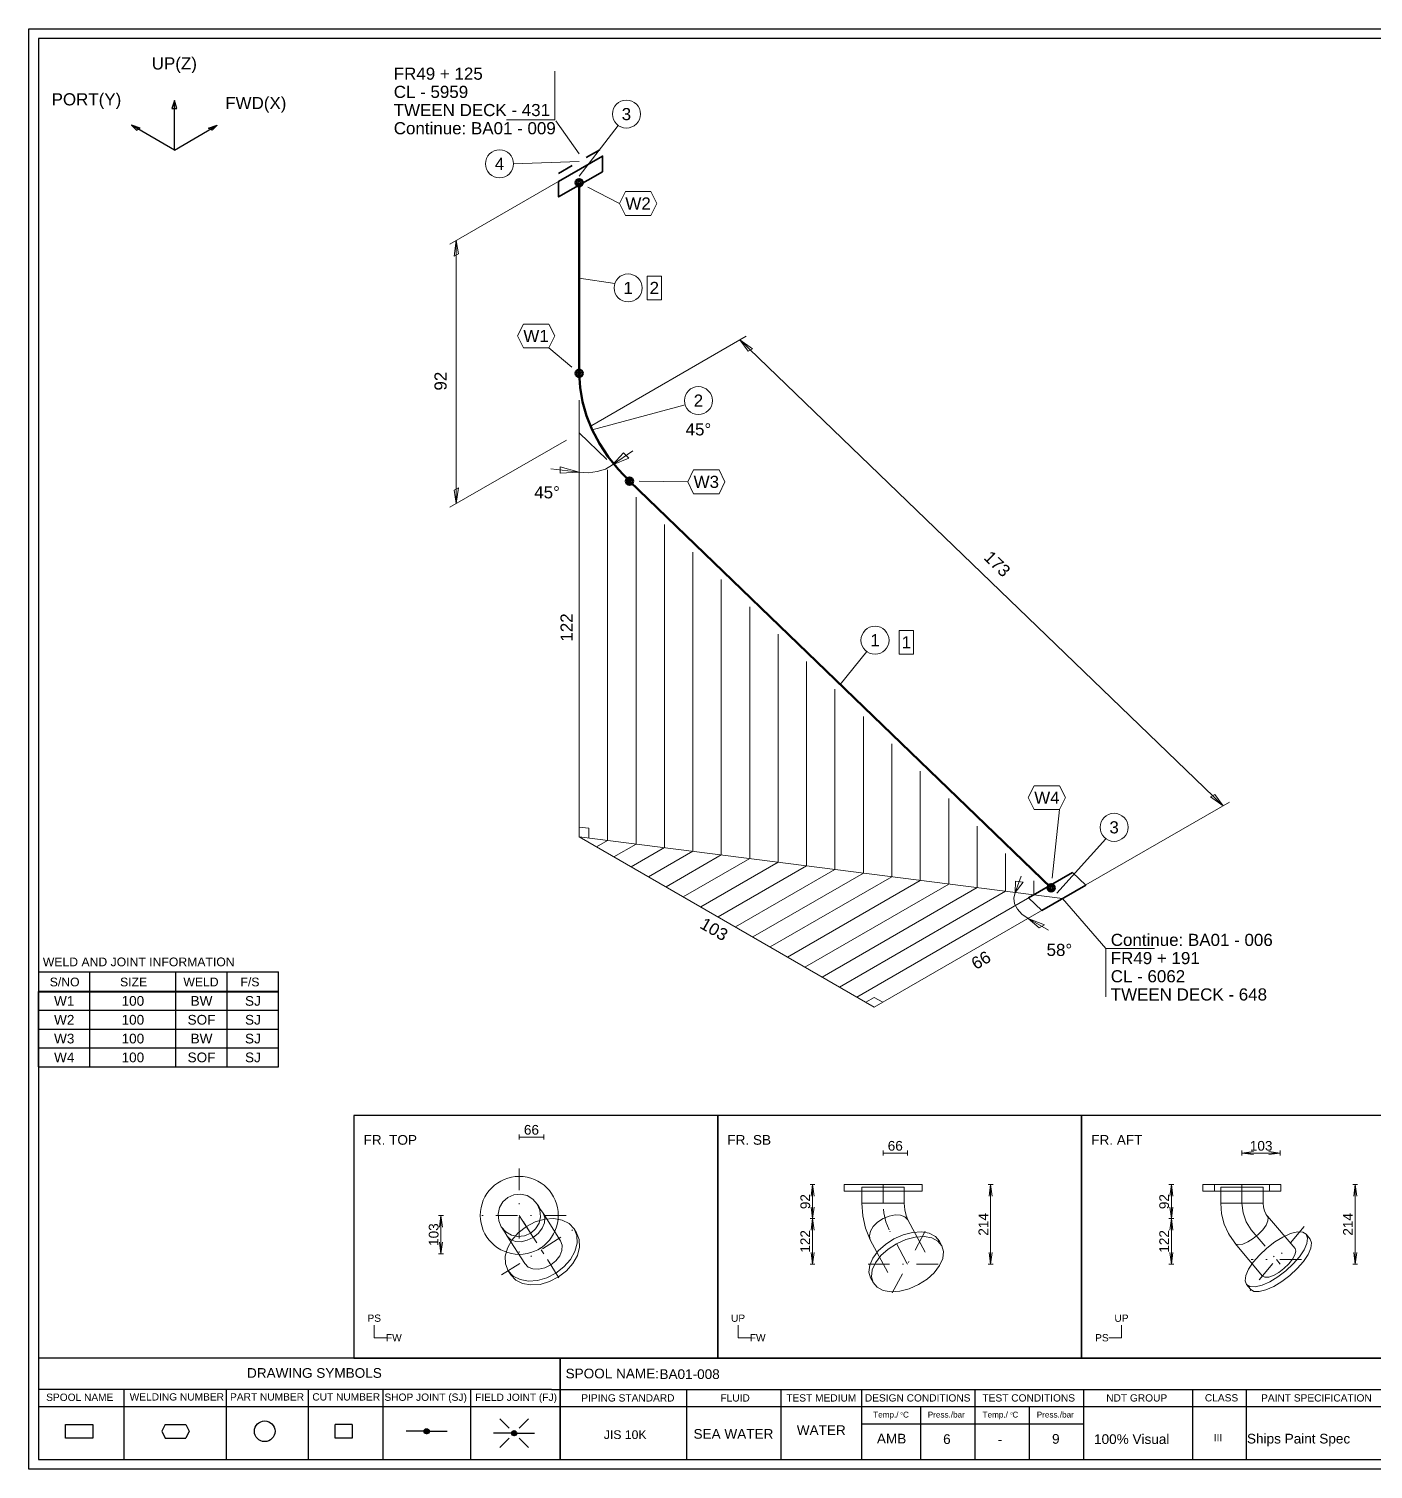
# Model space of a CAD drawing. Header units: millimetres. Extents: x 0 to 420, y 0 to 297.
# Drawn here: x 0 to 277.1, y 0 to 297 of the extents above; entities that cross this region are included whole.
import ezdxf
from ezdxf.enums import TextEntityAlignment as Align

# ---------------------------------------------------------------- set-up
doc = ezdxf.new("R2010")
doc.units = ezdxf.units.MM
doc.linetypes.add('DOTTED_DASHED5', pattern=[10, 4.444444, -2.666667, 0.222222, -2.666667])
doc.linetypes.add('DOTTED_DASHED6', pattern=[9.99986, 4.444382, -2.666629, 0.222219, -2.666629])
for name, color, linetype in [('FramesFromTables', 40, 'Continuous'), ('I_Coordinates', 11, 'Continuous'), ('I_CutNumbers', 10, 'Continuous'), ('I_Dimensions', 4, 'Continuous'), ('I_OtherComponents', 2, 'Continuous'), ('I_PartNumbers', 9, 'Continuous'), ('I_Pipes', 1, 'Continuous'), ('I_Tags', 8, 'Continuous'), ('I_Triangles', 5, 'Continuous'), ('SymbolsOnDrawingSheet', 1, 'Continuous'), ('TextFromTables', 2, 'Continuous'), ('TextFromTextBoxes', 2, 'Continuous')]:
    doc.layers.add(name, color=color, linetype=linetype)
doc.styles.add('Cadmatic Default Text', font='arial.ttf')

# ---------------------------------------------------------------- blocks, each defined once
blk = doc.blocks.new('BA01728716700_BOM_4')
at = {"layer": 'FramesFromTables', "linetype": 'ByBlock', "lineweight": 18}
for p, q in [((292, 285), (418, 285)), ((292, 271.5), (292, 285)), ((292, 271.5), (292, 285)), ((299.6, 271.5), (299.6, 285)), ((299.6, 271.5), (299.6, 285)), ((307, 271.5), (307, 285)), ((307, 271.5), (307, 285)), ((318.6, 271.5), (318.6, 285)), ((318.6, 271.5), (318.6, 285)), ((360.1, 271.5), (360.1, 285)), ((360.1, 271.5), (360.1, 285)), ((384.2, 271.5), (384.2, 285)), ((384.2, 271.5), (384.2, 285)), ((405.2, 271.5), (405.2, 285)), ((405.2, 271.5), (405.2, 285)), ((418, 271.5), (418, 285)), ((292, 280.5), (418, 280.5)), ((292, 276), (418, 276)), ((292, 205), (418.1, 205)), ((292, 200.67), (292, 205)), ((292.1, 200.67), (292.1, 205)), ((299.6, 200.67), (299.6, 205)), ((299.6, 200.67), (299.6, 205)), ((307.2, 200.67), (307.2, 205)), ((307.2, 200.67), (307.2, 205)), ((361.8, 200.67), (361.8, 205)), ((361.8, 200.67), (361.8, 205)), ((383.6, 200.67), (383.6, 205)), ((383.6, 200.67), (383.6, 205)), ((405.2, 200.67), (405.2, 205)), ((405.2, 200.67), (405.2, 205)), ((418, 200.67), (418, 205)), ((292, 127.3), (418.2, 127.3)), ((292, 119.3), (292, 127.3)), ((292, 119.3), (292, 127.3)), ((298.5, 119.3), (298.5, 127.3)), ((298.5, 119.3), (298.5, 127.3)), ((356.6, 119.3), (356.6, 127.3)), ((356.6, 119.3), (356.6, 127.3)), ((380, 119.3), (380, 127.3)), ((380, 119.3), (380, 127.3)), ((399.6, 119.3), (399.6, 127.3)), ((399.6, 119.3), (399.6, 127.3)), ((418, 119.3), (418, 127.3)), ((292, 123.3), (418.2, 123.3)), ((292, 68.4), (418, 68.4)), ((292, 58.6), (292, 68.4)), ((292, 58.6), (292, 68.4)), ((305.1, 58.6), (305.1, 68.4)), ((305.1, 58.6), (305.1, 68.4)), ((323.8, 58.6), (323.8, 68.4)), ((323.8, 58.6), (323.8, 68.4)), ((384.9, 58.6), (384.9, 68.4)), ((384.9, 58.6), (384.9, 68.4)), ((397.2, 58.6), (397.2, 68.4)), ((397.2, 58.6), (397.2, 68.4)), ((407.8, 58.6), (407.8, 68.4)), ((407.8, 58.6), (407.8, 68.4)), ((418, 58.6), (418, 68.4)), ((292, 65.13), (418, 65.13)), ((292, 61.87), (418, 61.87))]:
    blk.add_line(p, q, dxfattribs=at)
at = {"layer": 'FramesFromTables', "linetype": 'ByBlock', "lineweight": -3}
for p, q in [((2, 98.5), (51.5, 98.5)), ((2, 82.96), (2, 98.5)), ((2, 82.96), (2, 98.5)), ((12.6, 82.96), (12.6, 98.5)), ((12.6, 82.96), (12.6, 98.5)), ((30.3, 82.96), (30.3, 98.5)), ((30.3, 82.96), (30.3, 98.5)), ((40.9, 82.96), (40.9, 98.5)), ((40.9, 82.96), (40.9, 98.5)), ((51.5, 82.96), (51.5, 98.5)), ((2, 94.62), (51.5, 94.62)), ((2, 90.73), (51.5, 90.73)), ((2, 86.85), (51.5, 86.85))]:
    blk.add_line(p, q, dxfattribs=at)
at = {"layer": 'FramesFromTables', "linetype": 'ByBlock', "lineweight": 18, "flags": 128}
for points in [[(292, 271.5), (418, 271.5), (418, 285)], [(292, 200.67), (418.1, 200.67), (418.1, 205)], [(292, 119.3), (418.2, 119.3), (418.2, 127.3)], [(292, 58.6), (418, 58.6), (418, 68.4)]]:
    blk.add_lwpolyline(points, dxfattribs=at)
at = {"layer": 'FramesFromTables', "linetype": 'ByBlock', "lineweight": -3, "flags": 128}
blk.add_lwpolyline([(2, 82.96), (51.5, 82.96), (51.5, 98.5)], dxfattribs=at)
at = {"layer": 'TextFromTables', "linetype": 'ByBlock', "lineweight": 13, "style": 'Cadmatic Default Text'}
for s, p in [('1', (295.8, 282.75)), ('2', (295.8, 278.25)), ('3', (295.8, 273.75))]:
    blk.add_text(s, height=2, dxfattribs=at).set_placement(p, align=Align.MIDDLE_CENTER)
at = {"layer": 'TextFromTables', "linetype": 'ByBlock', "lineweight": 25, "style": 'Cadmatic Default Text'}
for s, p in [('0.17 ', (312.8, 282.75)), ('100A Sch40', (372.15, 282.75)), ('STPG370', (394.7, 282.75)), ('1', (303.3, 278.25)), ('100A Sch40', (372.15, 278.25)), ('PG 370', (394.7, 278.25)), ('2', (303.3, 273.75)), ('100A JIS10K', (372.15, 273.75)), ('SF 390A', (394.7, 273.75)), ('4', (295.85, 202.83)), ('1', (303.4, 202.83)), ('CNAF', (394.4, 202.83)), ('1', (295.25, 125.3)), ('2', (295.25, 121.3)), ('W1', (7.3, 96.56)), ('100', (21.45, 96.56)), ('BW', (35.6, 96.56)), ('SJ', (46.2, 96.56)), ('W2', (7.3, 92.67)), ('100', (21.45, 92.67)), ('SOF', (35.6, 92.67)), ('SJ', (46.2, 92.67)), ('W3', (7.3, 88.79)), ('100', (21.45, 88.79)), ('BW', (35.6, 88.79)), ('SJ', (46.2, 88.79)), ('W4', (7.3, 84.91)), ('100', (21.45, 84.91)), ('SOF', (35.6, 84.91)), ('SJ', (46.2, 84.91))]:
    blk.add_text(s, height=2, dxfattribs=at).set_placement(p, align=Align.MIDDLE_CENTER)
for s, height, p in [('Pipe Seamless, BW ', 2, (319.4, 282.75)), ('16.00', 2, (406, 282.75)), ('Elbow SR, BW 45 deg', 2, (319.4, 278.25)), ('2.69', 2, (406, 278.25)), ('Flange SOFF ', 2, (319.4, 273.75)), ('2.39', 2, (406, 273.75)), ('Gasket, JIS10K, Thk 3mm ', 2, (308, 202.83)), ('100A', 2, (362.6, 202.83)), ('Pipe Seamless, BW', 2, (299.3, 125.3)), ('100A Sch40', 2, (357.4, 125.3)), ('STPG370', 1.75, (380.8, 125.3)), ('125', 2, (400.4, 125.3)), ('Pipe Seamless, BW', 2, (299.3, 121.3)), ('100A Sch40', 2, (357.4, 121.3)), ('STPG370', 1.75, (380.8, 121.3)), ('43', 2, (400.4, 121.3))]:
    blk.add_text(s, height=height, dxfattribs=at).set_placement(p, align=Align.MIDDLE_LEFT)
at = {"layer": 'TextFromTextBoxes', "linetype": 'ByBlock', "lineweight": -3, "style": 'Cadmatic Default Text'}
for s, p in [('EMAS OFFSHORE LIMITED', (306.3, 33.1)), ('BIO-SEA', (383.3, 33.65)), ('9354947', (368.2, 29.15)), ('-', (306.3, 29.2)), ('P1482', (307.1, 25)), ('JP 88 STORK', (372.9, 25.05)), ('BA01-008', (130, 19.6))]:
    blk.add_text(s, height=2, dxfattribs=at).set_placement(p, align=Align.MIDDLE_LEFT)
at = {"layer": 'TextFromTextBoxes', "linetype": 'ByBlock', "lineweight": 25, "style": 'Cadmatic Default Text'}
blk.add_text('BA01', height=2.5, dxfattribs=at).set_placement((357.5, 18.3), align=Align.MIDDLE_LEFT)
at = {"layer": 'TextFromTextBoxes', "linetype": 'ByBlock', "lineweight": -3, "style": 'Cadmatic Default Text'}
for s, height, p in [('WATER', 2, (163.35, 8.05)), ('SEA WATER', 2, (145.25, 7.28)), ('AMB', 2, (177.85, 6.3)), ('6', 2, (189.25, 6.2)), ('-', 2, (200.2, 6.15)), ('9', 2, (211.7, 6.25)), ('100% Visual', 2, (227.35, 6.2)), ('Ships Paint Spec', 2, (261.75, 6.3)), ('9 kg', 2, (284.75, 6.35)), ('08/40', 2.5, (316.1, 6.5))]:
    blk.add_text(s, height=height, dxfattribs=at).set_placement(p, align=Align.MIDDLE_CENTER)
at = {"layer": 'TextFromTextBoxes', "linetype": 'ByBlock', "lineweight": 25, "style": 'Cadmatic Default Text'}
blk.add_text('BA01', height=3, dxfattribs=at).set_placement((370.1, 6.45), align=Align.MIDDLE_CENTER)
blk = doc.blocks.new('SEDS_SPOOL_FORMAT_Gol_4')
at = {"layer": 'SymbolsOnDrawingSheet', "linetype": 'ByBlock', "lineweight": -3, "flags": 128}
for points in [[(0, 297), (420, 297), (420, 0), (0, 0), (0, 297)], [(418.01, 295.01), (2, 295.01)], [(2, 295.01), (2, 2)], [(2, 102.57), (51.49, 102.57)], [(12.6, 98.45), (12.6, 102.57)], [(30.28, 98.45), (30.28, 102.57)], [(40.88, 98.45), (40.88, 102.57)], [(51.49, 98.45), (51.49, 102.57)], [(2, 98.5), (51.5, 98.5)], [(2, 98.5), (51.5, 98.5)], [(51.49, 98.47), (2, 98.47)], [(2, 98.45), (51.49, 98.45)], [(2, 22.93), (107.74, 22.93)], [(107.74, 22.93), (292.02, 22.93)], [(109.52, 22.93), (109.52, 2)], [(109.52, 2), (109.52, 22.93)], [(107.74, 16.45), (2, 16.45)], [(19.62, 16.45), (19.62, 2)], [(40.69, 16.45), (40.69, 2)], [(57.56, 16.45), (57.56, 2)], [(72.95, 16.45), (72.95, 2)], [(91.02, 16.45), (91.02, 2)], [(107.74, 16.45), (292.02, 16.45)], [(135.58, 16.45), (135.58, 2)], [(155.03, 16.45), (155.03, 2)], [(171.67, 16.45), (171.67, 2)], [(195.02, 16.45), (195.02, 2)], [(217.4, 16.45), (217.4, 2)], [(239.85, 16.45), (239.85, 2)], [(250.91, 16.34), (250.91, 2)], [(2, 12.91), (292.02, 12.91)], [(183.82, 12.91), (183.82, 2)], [(206.21, 12.91), (206.21, 2)], [(13.2, 6.41), (7.55, 6.41), (7.55, 9.23), (13.2, 9.23)], [(13.2, 9.23), (13.2, 6.41)], [(28.12, 9.23), (27.42, 7.82)], [(28.12, 9.23), (32.36, 9.23)], [(32.36, 9.23), (33.07, 7.82)], [(66.68, 9.23), (66.68, 6.41), (63.15, 6.41), (63.15, 9.23)], [(66.68, 9.23), (63.15, 9.23)], [(99, 8.47), (97.06, 10.41)], [(101.09, 8.47), (103.03, 10.41)], [(171.67, 9.37), (217.4, 9.37)], [(171.67, 9.37), (217.4, 9.37)], [(27.42, 7.82), (28.12, 6.41)], [(28.12, 6.41), (32.36, 6.41)], [(33.07, 7.82), (32.36, 6.41)], [(81.48, 7.82), (77.79, 7.82)], [(81.49, 7.78), (82.04, 8.32)], [(81.51, 7.9), (81.93, 8.32)], [(81.52, 7.7), (82.14, 8.32)], [(81.55, 7.62), (82.22, 8.29)], [(81.56, 8.06), (81.76, 8.26)], [(81.57, 7.54), (82.28, 8.25)], [(81.62, 7.48), (82.34, 8.2)], [(81.68, 7.44), (82.4, 8.16)], [(81.74, 7.39), (82.45, 8.1)], [(81.8, 7.35), (82.48, 8.02)], [(81.88, 7.32), (82.5, 7.94)], [(81.98, 7.32), (82.53, 7.86)], [(82.09, 7.32), (82.52, 7.75)], [(82.24, 7.36), (82.47, 7.59)], [(82.54, 7.82), (86.24, 7.82)], [(99.51, 7.42), (95.82, 7.42)], [(99, 6.38), (97.06, 4.44)], [(99.53, 7.47), (99.99, 7.93)], [(99.53, 7.37), (100.1, 7.93)], [(99.56, 7.29), (100.2, 7.93)], [(99.58, 7.62), (99.88, 7.93)], [(99.58, 7.21), (100.27, 7.89)], [(99.61, 7.13), (100.33, 7.84)], [(99.67, 7.08), (100.39, 7.8)], [(99.73, 7.03), (100.45, 7.75)], [(99.79, 6.99), (100.49, 7.69)], [(99.85, 6.94), (100.52, 7.61)], [(99.94, 6.92), (100.54, 7.53)], [(100.04, 6.92), (100.57, 7.45)], [(100.15, 6.92), (100.54, 7.31)], [(100.38, 7.04), (100.49, 7.15)], [(100.57, 7.42), (104.27, 7.42)], [(101.09, 6.38), (103.03, 4.44)], [(2, 2), (418.01, 2)]]:
    blk.add_lwpolyline(points, dxfattribs=at)
at = {"layer": 'SymbolsOnDrawingSheet', "linetype": 'ByBlock', "lineweight": -3}
for centre, radius in [((48.63, 7.82), 2.12), ((82.01, 7.82), 0.53), ((100.04, 7.42), 0.53)]:
    blk.add_circle(centre, radius, dxfattribs=at)
at = {"layer": 'SymbolsOnDrawingSheet', "linetype": 'ByBlock', "lineweight": -3, "style": 'Cadmatic Default Text'}
for s, p in [('WELD AND JOINT INFORMATION', (2.89, 105.5)), ('S/NO', (4.31, 101.36)), ('SIZE', (18.81, 101.36)), ('WELD', (31.86, 101.36)), ('F/S', (43.63, 101.36))]:
    blk.add_text(s, height=1.8, dxfattribs=at).set_placement(p, align=Align.TOP_LEFT)
for s, height, p in [('DRAWING SYMBOLS', 2, (44.98, 18.84)), ('Temp./  C   ', 1.2, (174.06, 10.65)), ('Press./bar', 1.2, (185.31, 10.65)), ('Temp./  C   ', 1.2, (196.61, 10.65)), ('Press./bar', 1.2, (207.78, 10.65)), ('0', 0.53, (179.71, 11.25)), ('0', 0.53, (202.37, 11.25))]:
    blk.add_text(s, height=height, dxfattribs=at).set_placement(p)
for s, height, p in [('SPOOL NAME:', 2, (110.65, 19.73)), ('SPOOL NAME', 1.5, (3.58, 14.83)), ('WELDING NUMBER', 1.5, (20.79, 14.91)), ('PART NUMBER', 1.5, (41.48, 14.91)), ('CUT NUMBER', 1.5, (58.44, 14.91)), ('SHOP JOINT (SJ)', 1.5, (73.31, 14.85)), ('FIELD JOINT (FJ)', 1.5, (92, 14.83)), ('PIPING STANDARD', 1.5, (113.89, 14.7)), ('FLUID', 1.5, (142.57, 14.7)), ('TEST MEDIUM', 1.5, (156.14, 14.7)), ('DESIGN CONDITIONS', 1.5, (172.34, 14.7)), ('TEST CONDITIONS', 1.5, (196.58, 14.7)), ('NDT GROUP', 1.5, (222.09, 14.7)), ('CLASS', 1.5, (242.43, 14.72)), ('PAINT SPECIFICATION', 1.5, (254.01, 14.7)), ('JIS 10K', 1.8, (118.53, 7.12)), ('III', 1.5, (244.26, 6.51))]:
    blk.add_text(s, height=height, dxfattribs=at).set_placement(p, align=Align.MIDDLE_LEFT)
blk = doc.blocks.new('BA01728716700_PRT_18_3')
at = {"layer": 'I_OtherComponents', "linetype": 'ByBlock', "lineweight": 35}
for p, q in [((62.86, 247.13), (65.69, 248.76)), ((57.21, 243.86), (60.03, 245.5))]:
    blk.add_line(p, q, dxfattribs=at)
blk = doc.blocks.new('BA01728716700_PRT_19_3')
at = {"layer": 'I_OtherComponents', "linetype": 'ByBlock', "lineweight": 35, "flags": 128}
blk.add_lwpolyline([(66.26, 244.24), (66.26, 247.45), (57.21, 242.23), (57.21, 239.02), (66.26, 244.24)], dxfattribs=at)
at = {"layer": 'I_OtherComponents', "linetype": 'ByBlock', "lineweight": 50}
for radius in [0.75, 0.375]:
    blk.add_circle((61.45, 241.96), radius, dxfattribs=at)
blk = doc.blocks.new('BA01728716700_PRT_20_3')
at = {"layer": 'I_Pipes', "linetype": 'ByBlock', "lineweight": 50}
blk.add_line((61.45, 202.66), (61.45, 241.96), dxfattribs=at)
blk = doc.blocks.new('BA01728716700_PRT_21_3')
at = {"layer": 'I_Pipes', "linetype": 'ByBlock', "lineweight": 0}
for q in [(61.45, 197.15), (67.15, 184.92)]:
    blk.add_line((61.45, 190.41), q, dxfattribs=at)
at = {"layer": 'I_Pipes', "linetype": 'ByBlock', "lineweight": 50, "flags": 128}
blk.add_lwpolyline([(71.81, 180.43), (69.47, 182.88), (67.41, 185.47), (65.62, 188.19), (64.14, 191), (62.97, 193.89), (62.13, 196.81), (61.62, 199.74), (61.45, 202.66)], dxfattribs=at)
at = {"layer": 'I_Pipes', "linetype": 'ByBlock', "lineweight": 50}
for centre, radius in [((61.45, 202.66), 0.75), ((61.45, 202.66), 0.375), ((71.81, 180.43), 0.75), ((71.81, 180.43), 0.375)]:
    blk.add_circle(centre, radius, dxfattribs=at)
blk = doc.blocks.new('BA01728716700_PRT_22_3')
at = {"layer": 'I_Pipes', "linetype": 'ByBlock', "lineweight": 50}
blk.add_line((158.75, 96.58), (71.81, 180.43), dxfattribs=at)
blk = doc.blocks.new('BA01728716700_PRT_23_3')
at = {"layer": 'I_OtherComponents', "linetype": 'ByBlock', "lineweight": 35, "flags": 128}
blk.add_lwpolyline([(163.15, 99.75), (165.86, 97.13), (156.81, 91.91), (154.1, 94.53), (163.15, 99.75)], dxfattribs=at)
at = {"layer": 'I_OtherComponents', "linetype": 'ByBlock', "lineweight": 50}
for radius in [0.75, 0.375]:
    blk.add_circle((158.75, 96.58), radius, dxfattribs=at)
blk = doc.blocks.new('BA01728716700_TRI_0_3')
at = {"layer": 'I_Triangles', "linetype": 'ByBlock', "lineweight": 0}
for p, q in [((67.31, 106.36), (67.31, 182.77)), ((73.17, 105.61), (73.17, 177.11)), ((79.03, 104.86), (79.03, 171.46)), ((84.89, 104.11), (84.89, 165.81)), ((90.75, 103.36), (90.75, 160.16)), ((96.6, 102.61), (96.6, 154.51)), ((102.46, 101.86), (102.46, 148.86)), ((108.32, 101.11), (108.32, 143.21)), ((114.18, 100.36), (114.18, 137.56)), ((120.04, 99.61), (120.04, 131.91)), ((125.9, 98.86), (125.9, 126.26)), ((131.76, 98.11), (131.76, 120.61)), ((137.62, 97.36), (137.62, 114.96)), ((161.05, 94.36), (61.45, 107.11)), ((143.47, 96.61), (143.47, 109.31)), ((65.03, 105.04), (67.31, 106.36)), ((68.61, 102.97), (73.17, 105.61)), ((72.19, 100.91), (79.03, 104.86)), ((75.77, 98.84), (84.89, 104.11)), ((79.35, 96.77), (90.75, 103.36)), ((82.92, 94.71), (96.6, 102.61)), ((86.5, 92.64), (102.46, 101.86)), ((90.08, 90.58), (108.32, 101.11)), ((149.33, 95.86), (149.33, 103.66)), ((93.66, 88.51), (114.18, 100.36)), ((97.24, 86.44), (120.04, 99.61)), ((100.82, 84.38), (125.9, 98.86)), ((104.4, 82.31), (131.76, 98.11)), ((107.98, 80.24), (137.62, 97.36)), ((111.56, 78.18), (143.47, 96.61)), ((115.14, 76.11), (149.33, 95.86)), ((118.71, 74.04), (155.19, 95.11)), ((155.19, 95.11), (155.19, 98.01))]:
    blk.add_line(p, q, dxfattribs=at)
at = {"layer": 'I_Triangles', "linetype": 'ByBlock', "lineweight": 0, "flags": 128}
for points in [[(161.05, 94.36), (61.45, 107.11), (61.45, 190.42)], [(72.5, 186.69), (68.35, 183.76), (70.56, 186.25), (71.67, 185.18), (68.35, 183.76), (66.87, 182.93), (65.19, 182.39), (63.35, 182.16), (61.45, 182.25), (57.54, 183.4), (57.54, 182.1), (61.45, 182.25), (55.59, 183)], [(63.43, 106.85), (63.43, 108.85), (61.45, 109.11)], [(161.05, 94.36), (122.29, 71.98), (61.45, 107.11)], [(152.59, 98.99), (151.29, 95.6), (152.94, 97.76), (151.37, 97.96), (151.29, 95.6), (151.05, 94.46), (151.22, 93.3), (151.78, 92.19), (152.71, 91.17), (153.98, 90.27), (157.37, 88.97), (156.24, 88.31), (153.98, 90.27), (158.22, 87.82)], [(124.03, 72.98), (122.29, 73.98), (120.56, 72.98)]]:
    blk.add_lwpolyline(points, dxfattribs=at)
at = {"layer": 'I_Triangles', "linetype": 'ByBlock', "lineweight": 0, "style": 'Cadmatic Default Text'}
for s, p in [('45°', (54.83, 178.13)), ('58°', (160.44, 83.78))]:
    blk.add_text(s, height=2.5, dxfattribs=at).set_placement(p, align=Align.MIDDLE_CENTER)
for s, rotation, p in [('122', 90, (58.85, 150.26)), ('103', 330, (89.27, 88.04)), ('66', 30, (144.27, 81.67))]:
    blk.add_text(s, height=2.5, rotation=rotation, dxfattribs=at).set_placement(p, align=Align.MIDDLE_CENTER)
blk = doc.blocks.new('BA01728716700_DIM_0_3')
at = {"layer": 'I_Dimensions', "linetype": 'ByBlock', "lineweight": 0}
for p, q in [((34.82, 229.3), (58.85, 243.18)), ((36.12, 175.79), (36.12, 230.05)), ((58.85, 188.91), (34.82, 175.04))]:
    blk.add_line(p, q, dxfattribs=at)
at = {"layer": 'I_Dimensions', "linetype": 'ByBlock', "lineweight": 0, "flags": 128}
for points in [[(36.12, 230.05), (36.55, 227.3), (35.69, 226.8), (36.12, 230.05)], [(36.12, 175.79), (36.55, 179.04), (35.69, 178.54), (36.12, 175.79)]]:
    blk.add_lwpolyline(points, dxfattribs=at)
at = {"layer": 'I_Dimensions', "linetype": 'ByBlock', "lineweight": 0, "style": 'Cadmatic Default Text'}
blk.add_text('92', height=2.5, rotation=90, dxfattribs=at).set_placement((32.87, 201.05), align=Align.MIDDLE_CENTER)
blk = doc.blocks.new('BA01728716700_DIM_1_3')
at = {"layer": 'I_Dimensions', "linetype": 'ByBlock', "lineweight": 0}
for p, q in [((64.05, 191.91), (95.87, 210.29)), ((94.58, 209.54), (194.18, 113.48)), ((195.48, 114.23), (163.65, 95.86))]:
    blk.add_line(p, q, dxfattribs=at)
at = {"layer": 'I_Dimensions', "linetype": 'ByBlock', "lineweight": 0, "flags": 128}
for points in [[(94.58, 209.54), (96.3, 207.21), (97.17, 207.71), (94.58, 209.54)], [(194.18, 113.48), (191.58, 115.31), (192.45, 115.81), (194.18, 113.48)]]:
    blk.add_lwpolyline(points, dxfattribs=at)
at = {"layer": 'I_Dimensions', "linetype": 'ByBlock', "lineweight": 0, "style": 'Cadmatic Default Text'}
blk.add_text('173', height=2.5, rotation=316.0368, dxfattribs=at).set_placement((147.62, 163.38), align=Align.MIDDLE_CENTER)
blk = doc.blocks.new('BA01728716700_CRD_0_3')
at = {"layer": 'I_Coordinates', "linetype": 'ByBlock', "lineweight": 0}
blk.add_line((56.62, 254.71), (61.45, 247.95), dxfattribs=at)
at = {"layer": 'I_Coordinates', "linetype": 'ByBlock', "lineweight": 0, "flags": 128}
blk.add_lwpolyline([(56.45, 264.95), (56.45, 254.95), (46.45, 254.95)], dxfattribs=at)
at = {"layer": 'I_Coordinates', "linetype": 'ByBlock', "lineweight": 0, "style": 'Cadmatic Default Text'}
for s, p in [('FR49 + 125', (23.23, 263.2)), ('CL - 5959', (23.23, 259.45)), ('TWEEN DECK - 431', (23.23, 255.7)), ('Continue: BA01 - 009', (23.23, 251.95))]:
    blk.add_text(s, height=2.5, dxfattribs=at).set_placement(p)
blk = doc.blocks.new('BA01728716700_CRD_1_3')
at = {"layer": 'I_Coordinates', "linetype": 'ByBlock', "lineweight": 0}
blk.add_line((170.03, 84.09), (161.05, 94.36), dxfattribs=at)
at = {"layer": 'I_Coordinates', "linetype": 'ByBlock', "lineweight": 0, "flags": 128}
blk.add_lwpolyline([(170.03, 74.09), (170.03, 84.09), (180.03, 84.09)], dxfattribs=at)
at = {"layer": 'I_Coordinates', "linetype": 'ByBlock', "lineweight": 0, "style": 'Cadmatic Default Text'}
for s, p in [('Continue: BA01 - 006', (171.03, 87.09)), ('FR49 + 191', (171.03, 83.34)), ('CL - 6062', (171.03, 79.59)), ('TWEEN DECK - 648', (171.03, 75.84))]:
    blk.add_text(s, height=2.5, dxfattribs=at).set_placement(p, align=Align.TOP_LEFT)
blk = doc.blocks.new('BA01728716700_PTN_0_3')
at = {"layer": 'I_PartNumbers', "linetype": 'ByBlock', "lineweight": 0}
blk.add_line((170.02, 106.71), (159.9, 95.47), dxfattribs=at)
blk.add_circle((171.72, 109.05), 2.89, dxfattribs=at)
at = {"layer": 'I_PartNumbers', "linetype": 'ByBlock', "lineweight": 0, "style": 'Cadmatic Default Text'}
blk.add_text('3', height=2.5, dxfattribs=at).set_placement((171.72, 109.05), align=Align.MIDDLE_CENTER)
blk = doc.blocks.new('BA01728716700_PTN_1_3')
at = {"layer": 'I_PartNumbers', "linetype": 'ByBlock', "lineweight": 0}
blk.add_line((47.93, 245.86), (61.45, 246.31), dxfattribs=at)
blk.add_circle((45.03, 245.86), 2.89, dxfattribs=at)
at = {"layer": 'I_PartNumbers', "linetype": 'ByBlock', "lineweight": 0, "style": 'Cadmatic Default Text'}
blk.add_text('4', height=2.5, dxfattribs=at).set_placement((45.03, 245.86), align=Align.MIDDLE_CENTER)
blk = doc.blocks.new('BA01728716700_PTN_2_3')
at = {"layer": 'I_PartNumbers', "linetype": 'ByBlock', "lineweight": 0}
blk.add_line((69.49, 253.78), (61.45, 243.32), dxfattribs=at)
blk.add_circle((71.19, 256.12), 2.89, dxfattribs=at)
at = {"layer": 'I_PartNumbers', "linetype": 'ByBlock', "lineweight": 0, "style": 'Cadmatic Default Text'}
blk.add_text('3', height=2.5, dxfattribs=at).set_placement((71.19, 256.12), align=Align.MIDDLE_CENTER)
blk = doc.blocks.new('BA01728716700_PTN_3_3')
at = {"layer": 'I_PartNumbers', "linetype": 'ByBlock', "lineweight": 0}
blk.add_line((68.78, 221.16), (61.45, 222.31), dxfattribs=at)
blk.add_circle((71.54, 220.27), 2.89, dxfattribs=at)
at = {"layer": 'I_PartNumbers', "linetype": 'ByBlock', "lineweight": 0, "style": 'Cadmatic Default Text'}
blk.add_text('1', height=2.5, dxfattribs=at).set_placement((71.54, 220.27), align=Align.MIDDLE_CENTER)
blk = doc.blocks.new('BA01728716700_PTN_4_3')
at = {"layer": 'I_PartNumbers', "linetype": 'ByBlock', "lineweight": 0}
blk.add_line((83.28, 196.15), (64.14, 191), dxfattribs=at)
blk.add_circle((86.03, 197.04), 2.89, dxfattribs=at)
at = {"layer": 'I_PartNumbers', "linetype": 'ByBlock', "lineweight": 0, "style": 'Cadmatic Default Text'}
blk.add_text('2', height=2.5, dxfattribs=at).set_placement((86.03, 197.04), align=Align.MIDDLE_CENTER)
blk = doc.blocks.new('BA01728716700_PTN_5_3')
at = {"layer": 'I_PartNumbers', "linetype": 'ByBlock', "lineweight": 0}
blk.add_line((120.73, 145.28), (115.28, 138.5), dxfattribs=at)
blk.add_circle((122.43, 147.63), 2.89, dxfattribs=at)
at = {"layer": 'I_PartNumbers', "linetype": 'ByBlock', "lineweight": 0, "style": 'Cadmatic Default Text'}
blk.add_text('1', height=2.5, dxfattribs=at).set_placement((122.43, 147.63), align=Align.MIDDLE_CENTER)
blk = doc.blocks.new('BA01728716700_CUT_7_3')
at = {"layer": 'I_CutNumbers', "linetype": 'ByBlock', "lineweight": 0, "flags": 128}
blk.add_lwpolyline([(78.41, 217.82), (78.41, 222.72), (75.47, 222.72), (75.47, 217.82), (78.41, 217.82)], dxfattribs=at)
at = {"layer": 'I_CutNumbers', "linetype": 'ByBlock', "lineweight": 0, "style": 'Cadmatic Default Text'}
blk.add_text('2', height=2.5, dxfattribs=at).set_placement((76.94, 220.27), align=Align.MIDDLE_CENTER)
blk = doc.blocks.new('BA01728716700_CUT_8_3')
at = {"layer": 'I_CutNumbers', "linetype": 'ByBlock', "lineweight": 0, "flags": 128}
blk.add_lwpolyline([(130.38, 144.77), (130.38, 149.66), (127.43, 149.66), (127.43, 144.77), (130.38, 144.77)], dxfattribs=at)
at = {"layer": 'I_CutNumbers', "linetype": 'ByBlock', "lineweight": 0, "style": 'Cadmatic Default Text'}
blk.add_text('1', height=2.5, dxfattribs=at).set_placement((128.91, 147.21), align=Align.MIDDLE_CENTER)
blk = doc.blocks.new('BA01728716700_fii_6_3')
at = {"layer": 'I_Tags', "linetype": 'ByBlock', "lineweight": 0, "style": 'Cadmatic Default Text'}
blk.add_text('45°', height=2.5, dxfattribs=at).set_placement((86.03, 191.11), align=Align.MIDDLE_CENTER)
blk = doc.blocks.new('Pi_Weld_0')
at = {"layer": 'I_Tags', "linetype": 'ByBlock', "lineweight": 0, "flags": 128}
for points in [[(-3.84, 0), (-10.36, 3.37)], [(-2.62, 2.45), (-3.84, 0)], [(-3.84, 0), (-2.62, -2.45)], [(2.62, 2.45), (-2.62, 2.45)], [(3.84, 0), (2.62, 2.45)], [(2.62, -2.45), (3.84, 0)], [(-2.62, -2.45), (2.62, -2.45)]]:
    blk.add_lwpolyline(points, dxfattribs=at)
at = {"layer": 'I_Tags', "linetype": 'ByBlock', "lineweight": 0, "style": 'Cadmatic Default Text'}
blk.add_text('W2', height=2.5, dxfattribs=at).set_placement((0, 0), align=Align.MIDDLE_CENTER)
blk = doc.blocks.new('Pi_Weld_1')
at = {"layer": 'I_Tags', "linetype": 'ByBlock', "lineweight": 0, "flags": 128}
for points in [[(-2.62, 2.45), (-3.84, 0)], [(-3.84, 0), (-2.62, -2.45)], [(2.62, 2.45), (-2.62, 2.45)], [(3.84, 0), (2.62, 2.45)], [(2.62, -2.45), (3.84, 0)], [(-2.62, -2.45), (2.62, -2.45)], [(2.62, -2.45), (7.35, -6.42)]]:
    blk.add_lwpolyline(points, dxfattribs=at)
at = {"layer": 'I_Tags', "linetype": 'ByBlock', "lineweight": 0, "style": 'Cadmatic Default Text'}
blk.add_text('W1', height=2.5, dxfattribs=at).set_placement((0, 0), align=Align.MIDDLE_CENTER)
blk = doc.blocks.new('Pi_Weld_2')
at = {"layer": 'I_Tags', "linetype": 'ByBlock', "lineweight": 0, "flags": 128}
for points in [[(-3.84, 0), (-13.86, 0.13)], [(-2.62, 2.45), (-3.84, 0)], [(-3.84, 0), (-2.62, -2.45)], [(2.62, 2.45), (-2.62, 2.45)], [(3.84, 0), (2.62, 2.45)], [(2.62, -2.45), (3.84, 0)], [(-2.62, -2.45), (2.62, -2.45)]]:
    blk.add_lwpolyline(points, dxfattribs=at)
at = {"layer": 'I_Tags', "linetype": 'ByBlock', "lineweight": 0, "style": 'Cadmatic Default Text'}
blk.add_text('W3', height=2.5, dxfattribs=at).set_placement((0, 0), align=Align.MIDDLE_CENTER)
blk = doc.blocks.new('Pi_Weld_3')
at = {"layer": 'I_Tags', "linetype": 'ByBlock', "lineweight": 0, "flags": 128}
for points in [[(-2.62, 2.45), (-3.84, 0)], [(-3.84, 0), (-2.62, -2.45)], [(2.62, 2.45), (-2.62, 2.45)], [(3.84, 0), (2.62, 2.45)], [(2.62, -2.45), (3.84, 0)], [(-2.62, -2.45), (2.62, -2.45)], [(2.62, -2.45), (1.09, -16.61)]]:
    blk.add_lwpolyline(points, dxfattribs=at)
at = {"layer": 'I_Tags', "linetype": 'ByBlock', "lineweight": 0, "style": 'Cadmatic Default Text'}
blk.add_text('W4', height=2.5, dxfattribs=at).set_placement((0, 0), align=Align.MIDDLE_CENTER)

msp = doc.modelspace()

# ---------------------------------------------------------------- linework, layer by layer
at = {"linetype": 'DOTTED_DASHED5', "lineweight": 13, "flags": 128}
for points in [[(101.1, 61.98), (101.1, 42.68)], [(176.1, 58.68), (176.1, 57.3)], [(176.1, 54.88), (176.1, 58.14)], [(250.07, 58.68), (250.07, 57.3)], [(250.07, 58.14), (250.07, 54.88)], [(177.32, 49.38), (176.65, 50.99), (176.24, 52.86), (176.1, 54.88)], [(250.95, 50.99), (250.3, 52.86), (250.07, 54.88)], [(110.74, 52.33), (91.45, 52.33)], [(101.1, 52.33), (102.32, 50.41)], [(109.28, 39.48), (101.94, 50.99)], [(251.99, 49.38), (250.95, 50.99)], [(97.47, 40.05), (113.75, 50.42)], [(102.32, 50.41), (105.93, 44.74)], [(180.93, 42.65), (177.32, 49.38)], [(184.8, 49.1), (177.47, 35.45)], [(262.92, 50.07), (251.41, 36.43)], [(251.99, 49.38), (257.66, 42.65)], [(105.61, 45.24), (106.13, 44.42)], [(173, 42.28), (189.27, 42.28)], [(181.13, 42.28), (180.61, 43.25)], [(262.35, 43.25), (251.98, 43.25)]]:
    msp.add_lwpolyline(points, dxfattribs=at)
at = {"linetype": 'DOTTED_DASHED6', "lineweight": 13, "flags": 128}
msp.add_lwpolyline([(257.16, 43.25), (257.98, 42.28)], dxfattribs=at)
at = {"layer": 'SymbolsOnDrawingSheet', "linetype": 'ByBlock', "lineweight": 25, "flags": 128}
for points in [[(30.5, 280.57), (30, 282.21), (29.5, 280.57), (30.5, 280.57)], [(30, 272), (30, 282.21)], [(22.93, 276.49), (21.16, 277.1), (22.22, 276.08), (22.93, 276.49)], [(30, 272), (21.16, 277.1)], [(30, 272), (38.84, 277.1)], [(37.07, 276.49), (38.84, 277.1), (37.78, 276.08), (37.07, 276.49)], [(67, 22.9), (142, 22.9), (142, 72.9), (67, 72.9), (67, 22.9)], [(142, 22.9), (217, 22.9), (217, 72.9), (142, 72.9), (142, 22.9)], [(217, 22.9), (292, 22.9), (292, 72.9), (217, 72.9), (217, 22.9)]]:
    msp.add_lwpolyline(points, dxfattribs=at)
at = {"layer": 'SymbolsOnDrawingSheet', "linetype": 'ByBlock', "lineweight": 13, "flags": 128}
for points in [[(101.1, 67.98), (101.1, 68.98)], [(101.1, 68.48), (106.13, 68.48)], [(106.13, 67.98), (106.13, 68.98)], [(176.1, 64.68), (176.1, 65.68)], [(181.13, 64.68), (181.13, 65.68)], [(250.07, 64.68), (250.07, 65.68)], [(250.07, 65.18), (252.47, 64.86), (250.07, 65.18), (252.47, 65.49), (250.07, 65.18)], [(257.98, 65.18), (255.58, 65.49), (257.98, 65.18), (255.58, 64.86), (257.98, 65.18)], [(257.98, 64.68), (257.98, 65.68)], [(176.1, 65.18), (181.13, 65.18)], [(250.07, 65.18), (257.98, 65.18)], [(162.05, 58.68), (161.05, 58.68)], [(161.55, 58.68), (161.24, 56.28), (161.55, 58.68), (161.87, 56.28), (161.55, 58.68)], [(161.55, 51.66), (161.55, 58.68)], [(197.77, 58.68), (198.77, 58.68)], [(198.27, 58.68), (197.96, 56.28), (198.27, 58.68), (198.59, 56.28), (198.27, 58.68)], [(198.27, 42.28), (198.27, 58.68)], [(236.03, 58.68), (235.03, 58.68)], [(235.53, 58.68), (235.22, 56.28), (235.53, 58.68), (235.85, 56.28), (235.53, 58.68)], [(235.53, 51.66), (235.53, 58.68)], [(272.92, 58.68), (273.92, 58.68)], [(273.42, 58.68), (273.11, 56.28), (273.42, 58.68), (273.74, 56.28), (273.42, 58.68)], [(273.42, 42.28), (273.42, 58.68)], [(161.55, 51.66), (161.87, 54.06), (161.55, 51.66), (161.24, 54.06), (161.55, 51.66)], [(235.53, 51.66), (235.85, 54.06), (235.53, 51.66), (235.22, 54.06), (235.53, 51.66)], [(85.45, 52.33), (84.45, 52.33)], [(84.95, 52.33), (84.63, 49.93), (84.95, 52.33), (85.26, 49.93), (84.95, 52.33)], [(84.95, 44.42), (84.95, 52.33)], [(162.05, 51.66), (161.05, 51.66)], [(161.55, 51.66), (161.24, 49.26), (161.55, 51.66), (161.87, 49.26), (161.55, 51.66)], [(161.55, 42.28), (161.55, 51.66)], [(236.03, 51.66), (235.03, 51.66)], [(235.53, 51.66), (235.22, 49.26), (235.53, 51.66), (235.85, 49.26), (235.53, 51.66)], [(235.53, 42.28), (235.53, 51.66)], [(84.95, 44.42), (85.26, 46.82), (84.95, 44.42), (84.63, 46.82), (84.95, 44.42)], [(161.55, 42.28), (161.87, 44.68), (161.55, 42.28), (161.24, 44.68), (161.55, 42.28)], [(198.27, 42.28), (198.59, 44.68), (198.27, 42.28), (197.96, 44.68), (198.27, 42.28)], [(235.53, 42.28), (235.85, 44.68), (235.53, 42.28), (235.22, 44.68), (235.53, 42.28)], [(273.42, 42.28), (273.74, 44.68), (273.42, 42.28), (273.11, 44.68), (273.42, 42.28)], [(85.45, 44.42), (84.45, 44.42)], [(162.05, 42.28), (161.05, 42.28)], [(197.77, 42.28), (198.77, 42.28)], [(236.03, 42.28), (235.03, 42.28)], [(272.92, 42.28), (273.92, 42.28)]]:
    msp.add_lwpolyline(points, dxfattribs=at)
at = {"layer": 'SymbolsOnDrawingSheet', "linetype": 'ByBlock', "lineweight": 18, "flags": 128}
for points in [[(104.79, 54.68), (103.88, 55.7), (102.7, 56.4), (101.36, 56.69), (100, 56.56), (98.74, 56.02), (97.72, 55.11), (97.02, 53.93)], [(184.13, 58.68), (184.13, 57.3), (168.05, 57.3), (168.05, 58.68), (184.13, 58.68)], [(171.72, 54.88), (171.72, 58.14), (180.47, 58.14), (180.47, 54.88), (171.72, 54.88)], [(242.03, 58.68), (242.03, 57.3)], [(242.03, 58.68), (242.31, 58.68), (243.11, 58.68)], [(242.03, 57.3), (242.31, 57.3), (243.11, 57.3), (244.39, 57.3), (246.05, 57.3), (247.99, 57.3), (250.07, 57.3), (252.15, 57.3), (254.09, 57.3), (255.76, 57.3), (257.04, 57.3), (257.84, 57.3), (258.11, 57.3), (257.84, 57.3), (257.04, 57.3), (255.76, 57.3), (255.73, 57.3), (244.42, 57.3), (244.39, 57.3), (243.11, 57.3), (242.31, 57.3), (242.03, 57.3)], [(243.11, 58.68), (244.39, 58.68), (244.42, 58.68), (255.73, 58.68), (255.76, 58.68), (257.04, 58.68), (257.84, 58.68), (258.11, 58.68)], [(244.42, 57.3), (244.42, 58.68)], [(245.7, 58.14), (245.7, 54.88)], [(245.7, 58.14), (245.99, 58.14), (246.67, 58.14), (247.68, 58.14), (248.93, 58.14), (250.3, 58.14), (251.63, 58.14), (252.82, 58.14), (253.74, 58.14)], [(253.74, 58.14), (254.3, 58.14), (254.44, 58.14), (254.16, 58.14), (253.48, 58.14), (252.46, 58.14), (251.21, 58.14), (249.85, 58.14)], [(252.82, 54.88), (253.74, 54.88), (254.3, 54.88), (254.44, 54.88), (254.44, 58.14)], [(255.73, 58.68), (255.73, 57.3)], [(258.11, 57.3), (258.11, 58.68)], [(97.02, 53.93), (96.73, 52.59), (96.86, 51.23), (97.4, 49.98)], [(104.87, 54.55), (104.79, 54.68), (105.33, 53.42), (105.46, 52.06), (105.17, 50.72), (104.47, 49.54), (103.45, 48.64), (102.19, 48.09), (100.83, 47.96), (99.49, 48.25), (98.31, 48.95), (97.4, 49.98), (97.48, 49.85)], [(105.1, 54.18), (104.87, 54.55)], [(105.49, 53.57), (105.1, 54.18)], [(106.01, 52.76), (105.49, 53.57)], [(171.9, 52.24), (171.72, 54.88)], [(180.47, 54.88), (180.57, 53.49)], [(180.57, 53.49), (180.84, 52.28)], [(245.7, 54.88), (245.99, 54.88)], [(246.38, 54.88), (245.84, 54.88), (245.71, 54.88), (245.89, 52.67)], [(245.99, 54.88), (246.67, 54.88), (247.68, 54.88), (248.93, 54.88), (250.3, 54.88), (251.63, 54.88), (252.82, 54.88)], [(254.51, 54.05), (254.44, 54.88), (254.15, 54.88), (253.45, 54.88), (252.43, 54.88), (251.17, 54.88), (249.81, 54.88), (248.47, 54.88), (247.29, 54.88), (246.38, 54.88)], [(254.71, 53.26), (254.51, 54.05)], [(98.83, 40.92), (99.85, 39.83), (101.26, 39.1), (102.97, 38.79), (104.86, 38.93), (106.81, 39.49), (108.67, 40.44), (110.32, 41.73), (111.65, 43.25), (112.57, 44.9), (113.01, 46.58), (112.95, 48.17), (112.39, 49.56), (111.37, 50.65), (109.96, 51.38), (108.25, 51.68), (106.36, 51.55), (104.41, 50.99), (102.56, 50.03), (100.9, 48.75), (99.57, 47.23), (98.65, 45.58), (98.21, 43.9), (98.27, 42.31), (98.83, 40.92)], [(105.83, 49.68), (106.28, 50.77)], [(106.34, 51.83), (106.01, 52.76)], [(106.01, 52.76), (109.62, 47.09)], [(106.28, 50.77), (106.34, 51.83)], [(172.48, 49.69), (171.9, 52.24)], [(173.46, 47.3), (173.27, 48.12), (173.47, 49.05), (174.05, 50.02), (174.95, 50.92), (176.08, 51.67), (177.34, 52.2), (178.59, 52.45), (179.71, 52.4), (180.6, 52.06), (181.17, 51.45)], [(180.84, 52.28), (181.17, 51.45)], [(184.79, 44.73), (181.17, 51.45)], [(245.89, 52.67), (246.43, 50.54)], [(246.43, 50.54), (247.32, 48.59), (247.53, 48.24)], [(255.04, 52.52), (254.71, 53.26)], [(255.2, 52.32), (255.01, 52.6)], [(255.04, 50.33), (255.43, 51.19)], [(255.49, 51.88), (255.2, 52.32)], [(255.34, 52.2), (261.01, 45.48)], [(255.43, 51.19), (255.49, 51.88)], [(97.48, 49.85), (97.72, 49.48)], [(97.72, 49.48), (98.11, 48.87)], [(98.11, 48.87), (98.63, 48.05), (99.32, 47.36)], [(102.24, 42.39), (98.63, 48.05)], [(99.35, 40.1), (100.37, 39.01), (101.79, 38.28), (103.5, 37.98), (105.39, 38.11), (107.33, 38.67), (109.18, 39.63), (110.84, 40.91), (112.17, 42.43), (113.09, 44.09), (113.53, 45.77), (113.47, 47.35), (112.91, 48.74)], [(102.76, 47.2), (103.98, 47.8)], [(103.98, 47.8), (105.04, 48.65)], [(105.04, 48.65), (105.83, 49.68)], [(112.39, 49.56), (112.91, 48.74)], [(173.46, 47.31), (172.48, 49.69)], [(173.53, 39.44), (173.18, 40.66), (173.34, 42.06), (174, 43.54), (175.11, 45), (176.59, 46.34), (178.34, 47.47), (180.25, 48.31), (182.19, 48.81), (184.02, 48.92), (185.61, 48.65), (186.87, 48.01), (187.7, 47.05)], [(174.05, 38.47), (173.7, 39.69), (173.87, 41.09), (174.52, 42.57), (175.63, 44.03), (177.11, 45.37), (178.86, 46.5), (180.77, 47.34), (182.71, 47.84), (184.54, 47.95), (186.13, 47.68), (187.39, 47.04), (188.22, 46.08), (188.56, 44.86), (188.4, 43.46), (187.75, 41.98), (186.64, 40.52), (185.16, 39.18), (183.4, 38.05), (181.49, 37.21), (179.56, 36.71), (177.73, 36.6), (176.13, 36.87), (174.88, 37.51), (174.05, 38.47)], [(247.53, 48.24), (248.79, 46.43), (249.38, 46.28)], [(251.01, 38.07), (251.73, 37.64), (252.82, 37.59), (254.21, 37.93), (255.79, 38.64), (257.47, 39.65), (259.13, 40.91), (260.65, 42.34), (261.94, 43.82), (262.9, 45.26), (263.47, 46.57), (263.61, 47.65), (263.31, 48.43), (262.59, 48.86), (261.5, 48.91), (260.11, 48.57), (258.53, 47.86), (256.85, 46.85), (255.19, 45.59), (253.67, 44.16), (252.38, 42.68), (251.42, 41.24), (250.85, 39.93), (250.71, 38.85), (251.01, 38.07)], [(251.27, 46.87), (252.36, 47.56)], [(252.36, 47.56), (253.43, 48.42)], [(253.43, 48.42), (254.35, 49.38)], [(254.35, 49.38), (255.04, 50.33)], [(263.31, 48.43), (264.12, 47.46)], [(99.32, 47.36), (100.31, 46.97)], [(100.31, 46.97), (101.5, 46.91)], [(101.5, 46.91), (102.76, 47.2)], [(102.24, 42.39), (102.93, 41.69), (103.92, 41.3), (105.11, 41.24), (106.37, 41.53), (107.59, 42.13), (108.65, 42.98), (109.44, 44.01), (109.89, 45.1), (109.96, 46.17), (109.62, 47.09)], [(173.46, 47.3), (177.07, 40.58)], [(188.22, 46.08), (187.7, 47.05)], [(254.32, 39.83), (248.65, 46.55)], [(249.38, 46.28), (250.24, 46.43)], [(250.24, 46.43), (251.27, 46.87)], [(251.83, 37.1), (252.55, 36.67), (253.64, 36.62), (255.02, 36.96), (256.61, 37.67), (258.29, 38.68), (259.95, 39.95), (261.47, 41.37), (262.76, 42.85), (263.72, 44.3), (264.29, 45.6), (264.42, 46.68), (264.12, 47.46)], [(254.32, 39.83), (254.81, 39.58), (255.59, 39.62), (256.56, 39.97), (257.65, 40.57), (258.73, 41.38), (259.72, 42.32), (260.5, 43.28), (261, 44.19), (261.18, 44.95), (261.01, 45.48)], [(99.35, 40.1), (98.83, 40.92)], [(173.53, 39.44), (174.05, 38.47)], [(251.83, 37.1), (251.01, 38.07)], [(71.2, 27.1), (71.2, 29.67)], [(71.2, 27.1), (73.77, 27.1)], [(146.2, 27.1), (146.2, 29.67)], [(146.2, 27.1), (148.77, 27.1)], [(225.24, 27.1), (222.66, 27.1)], [(225.24, 27.1), (225.24, 29.67)]]:
    msp.add_lwpolyline(points, dxfattribs=at)
at = {"layer": 'SymbolsOnDrawingSheet', "linetype": 'ByBlock', "lineweight": 18}
msp.add_circle((101.1, 52.33), 8.04, dxfattribs=at)

# ---------------------------------------------------------------- block references
at = {"layer": 'I_Coordinates', "lineweight": 0}
for name in ['BA01728716700_CRD_0_3', 'BA01728716700_CRD_1_3']:
    msp.add_blockref(name, (52, 23.3), dxfattribs=at)
at = {"layer": 'I_CutNumbers', "lineweight": 0}
for name in ['BA01728716700_CUT_7_3', 'BA01728716700_CUT_8_3']:
    msp.add_blockref(name, (52, 23.3), dxfattribs=at)
at = {"layer": 'I_Dimensions', "lineweight": 0}
for name in ['BA01728716700_DIM_0_3', 'BA01728716700_DIM_1_3']:
    msp.add_blockref(name, (52, 23.3), dxfattribs=at)
at = {"layer": 'I_OtherComponents', "lineweight": 35}
for name in ['BA01728716700_PRT_18_3', 'BA01728716700_PRT_19_3', 'BA01728716700_PRT_23_3']:
    msp.add_blockref(name, (52, 23.3), dxfattribs=at)
at = {"layer": 'I_PartNumbers', "lineweight": 0}
for name in ['BA01728716700_PTN_2_3', 'BA01728716700_PTN_1_3', 'BA01728716700_PTN_3_3', 'BA01728716700_PTN_4_3', 'BA01728716700_PTN_5_3', 'BA01728716700_PTN_0_3']:
    msp.add_blockref(name, (52, 23.3), dxfattribs=at)
at = {"layer": 'I_Pipes', "lineweight": 50}
for name in ['BA01728716700_PRT_20_3', 'BA01728716700_PRT_21_3', 'BA01728716700_PRT_22_3']:
    msp.add_blockref(name, (52, 23.3), dxfattribs=at)
at = {"layer": 'I_Tags'}
for name, p in [('Pi_Weld_0', (125.59, 260.97)), ('Pi_Weld_1', (104.56, 233.67)), ('Pi_Weld_2', (139.66, 203.58)), ('Pi_Weld_3', (209.87, 138.48))]:
    msp.add_blockref(name, p, dxfattribs=at)
at = {"layer": 'I_Tags', "lineweight": 0}
msp.add_blockref('BA01728716700_fii_6_3', (52, 23.3), dxfattribs=at)
at = {"layer": 'I_Triangles', "lineweight": 0}
msp.add_blockref('BA01728716700_TRI_0_3', (52, 23.3), dxfattribs=at)
at = {"layer": 'SymbolsOnDrawingSheet'}
msp.add_blockref('SEDS_SPOOL_FORMAT_Gol_4', (0, 0), dxfattribs=at)
at = {"layer": 'TextFromTextBoxes', "lineweight": 25}
msp.add_blockref('BA01728716700_BOM_4', (0, 0), dxfattribs=at)

# ---------------------------------------------------------------- texts
at = {"layer": 'SymbolsOnDrawingSheet', "linetype": 'ByBlock', "lineweight": 25, "style": 'Cadmatic Default Text'}
for s, p in [('UP(Z)', (30, 289.86)), ('PORT(Y)', (11.88, 282.46)), ('FWD(X)', (46.79, 281.7))]:
    msp.add_text(s, height=2.5, dxfattribs=at).set_placement(p, align=Align.MIDDLE_CENTER)
for s, p in [('FR. TOP', (69, 68.9)), ('FR. SB', (144, 68.9)), ('FR. AFT', (219, 68.9))]:
    msp.add_text(s, height=2, dxfattribs=at).set_placement(p, align=Align.TOP_LEFT)
at = {"layer": 'SymbolsOnDrawingSheet', "linetype": 'ByBlock', "lineweight": 13, "style": 'Cadmatic Default Text'}
for s, p in [('66', (103.61, 69.98)), ('66', (178.61, 66.68)), ('103', (254.03, 66.68))]:
    msp.add_text(s, height=2, dxfattribs=at).set_placement(p, align=Align.MIDDLE_CENTER)
for s, p in [('92', (160.05, 55.17)), ('92', (234.03, 55.17)), ('103', (83.45, 48.37)), ('214', (196.77, 50.48)), ('214', (271.92, 50.48)), ('122', (160.05, 46.97)), ('122', (234.03, 46.97))]:
    msp.add_text(s, height=2, rotation=90, dxfattribs=at).set_placement(p, align=Align.MIDDLE_CENTER)
at = {"layer": 'SymbolsOnDrawingSheet', "linetype": 'ByBlock', "lineweight": 18, "style": 'Cadmatic Default Text'}
for s, p in [('PS', (71.2, 31.14)), ('UP', (146.2, 31.14)), ('UP', (225.24, 31.14)), ('FW', (75.24, 27.1)), ('FW', (150.24, 27.1)), ('PS', (221.2, 27.1))]:
    msp.add_text(s, height=1.5, dxfattribs=at).set_placement(p, align=Align.MIDDLE_CENTER)

doc.saveas('drawing.dxf')
